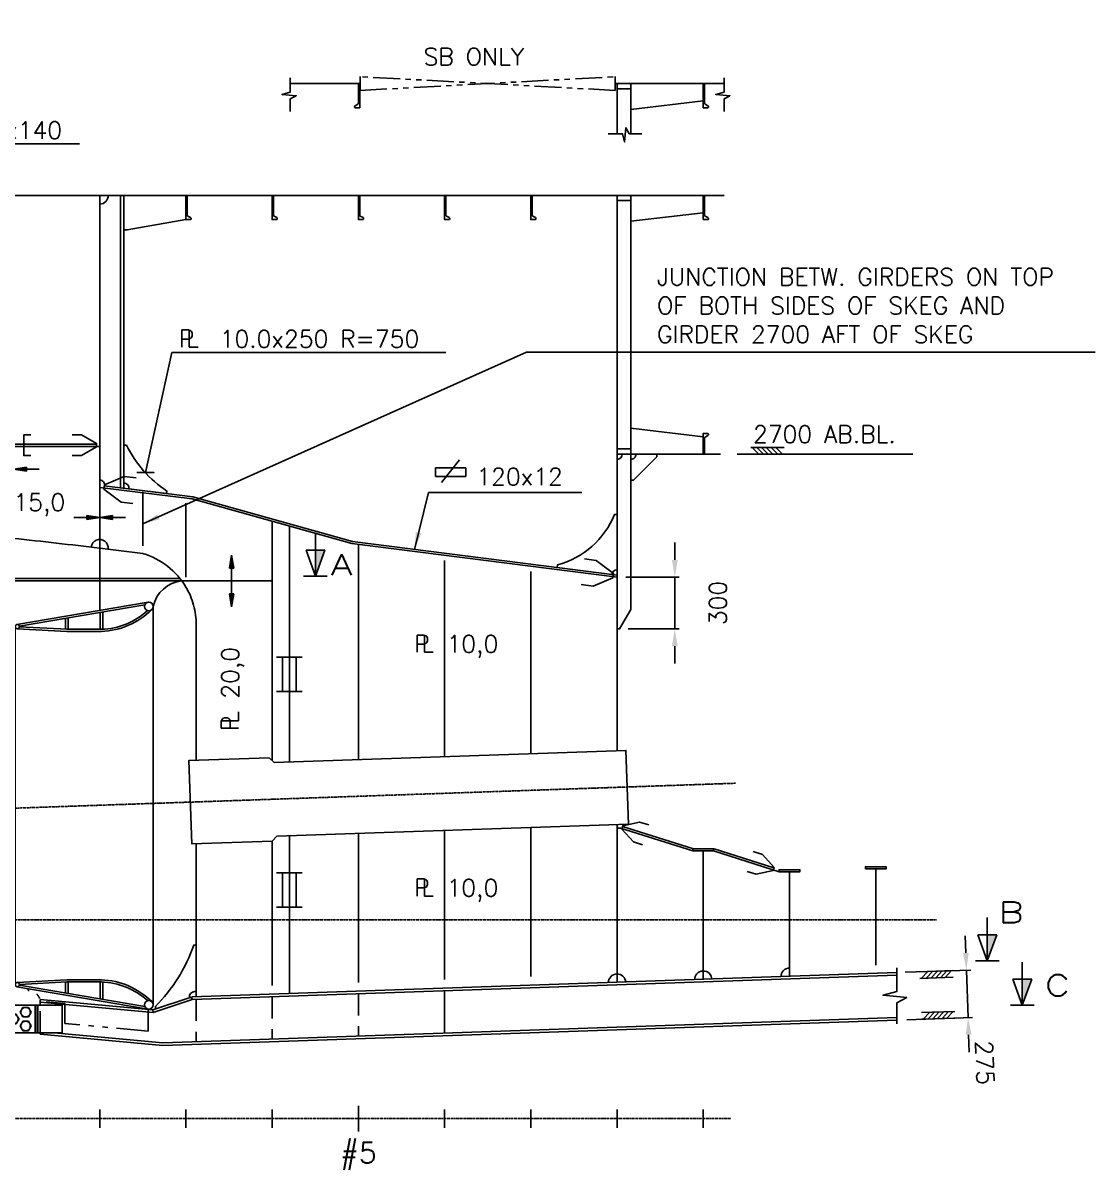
# Model space of a CAD drawing. Extents: x 53504 to 219407, y 25397 to 156081.
# Drawn here: x 122246 to 128463, y 63959 to 70609 of the extents above; entities that cross this region are included whole.
import ezdxf
from ezdxf.enums import TextEntityAlignment as Align

# ---------------------------------------------------------------- set-up
doc = ezdxf.new("R2010")
doc.units = 0
doc.header["$LTSCALE"] = 250
for name, pattern in [('DASHED', [0.75, 0.5, -0.25]), ('PHANTOM', [2.1, 1.25, -0.2, 0.125, -0.2, 0.125, -0.2]), ('PHANTOM2', [1.25, 0.625, -0.125, 0.125, -0.125, 0.125, -0.125])]:
    doc.linetypes.add(name, pattern=pattern)
doc.layers.get('0').update_dxf_attribs({"linetype": 'CONTINUOUS'})
doc.layers.get('DEFPOINTS').update_dxf_attribs({"linetype": 'CONTINUOUS'})
for name, color, linetype in [('3D_VISIBLE', 40, 'CONTINUOUS'), ('A0CO1', 1, 'CONTINUOUS'), ('DIM_SYMB', 3, 'CONTINUOUS'), ('S0CO1', 1, 'CONTINUOUS'), ('S0CO2', 2, 'CONTINUOUS'), ('S0CO3', 3, 'CONTINUOUS'), ('S0CO5', 4, 'CONTINUOUS'), ('S0DA1', 1, 'DASHED'), ('S0DIM', 2, 'CONTINUOUS'), ('S0PH1', 1, 'PHANTOM'), ('S0PH2', 2, 'PHANTOM'), ('S0TX2', 2, 'CONTINUOUS'), ('S0TX4', 4, 'CONTINUOUS')]:
    doc.layers.add(name, color=color, linetype=linetype)
doc.styles.add('ROMANS', font='romans', dxfattribs={"height": 100})
doc.dimstyles.get("Standard").update_dxf_attribs({"dimscale": 50, "dimtxt": 2, "dimasz": 2, "dimexe": 0.5, "dimexo": 1, "dimgap": 1, "dimtad": 1, "dimdsep": 46, "dimtxsty": 'ROMANS', "dimcen": 1.5, "dimclrd": 1, "dimclre": 1, "dimclrt": 2, "dimazin": 2, "dimtfac": 1, "dimtmove": 2, "dimatfit": 3, "dimfxl": 1, "dimtvp": 100, "dimtolj": 1, "dimarcsym": 0})

# ---------------------------------------------------------------- blocks, each defined once
blk = doc.blocks.new('HP140x8')
at = {"color": 0}
blk.add_lwpolyline([(0, 0), (0, -140), (24, -140, 0.767327), (27, -128.8), (10.8, -119.4, -0.267949), (8, -114.7), (8, 0)], format="xyb", close=True, dxfattribs=at)
blk = doc.blocks.new('FLST-2')
at = {"layer": 'S0TX2', "color": 1}
for p, q in [((-256, 101.1), (-256, 151.1)), ((-256, 151.1), (-81, 151.1)), ((-221.6, 65.4), (-117, 197.8)), ((-81, 151.1), (-81, 101.1)), ((-81, 101.1), (-256, 101.1))]:
    blk.add_line(p, q, dxfattribs=at)
at = {"layer": 'S0TX2', "style": 'ROMANS'}
blk.add_attdef('FL.ST', (-20.1, 50), '', height=100, dxfattribs=at)
blk = doc.blocks.new('PLDIM2')
at = {"layer": 'S0TX2', "style": 'ROMANS'}
for s, p in [('P', (-19.2, 0.3)), ('L', (22.8, 0.3))]:
    blk.add_text(s, height=100, dxfattribs=at).set_placement(p)
blk.add_attdef('XX.X', (168.5, -1.5), '', height=100, dxfattribs=at)
blk = doc.blocks.new('KNE150')
at = {"layer": 'S0CO1', "color": 0}
blk.add_lwpolyline([(30, 0), (150, 0), (150, -15), (15, -150), (0, -150), (0, -30, 0.414214)], format="xyb", close=True, dxfattribs=at)
blk = doc.blocks.new('ST10073')
at = {"layer": 'S0CO2'}
for p, q in [((1.49, 4), (-1.49, 4)), ((-0.79, 4), (-0.79, 0)), ((0.79, 4), (0.79, 0)), ((-1.49, 0), (1.49, 0))]:
    blk.add_line(p, q, dxfattribs=at)
blk = doc.blocks.new('ST10005')
at = {"color": 1}
for p, q in [((0, 0), (2, 0.32)), ((0, 0), (2, -0.32)), ((0, 0), (4, 0)), ((2, 0.32), (2, -0.32))]:
    blk.add_line(p, q, dxfattribs=at)
blk.add_solid([(0, 0), (2, 0.32), (0, 0), (2, -0.32)], dxfattribs=at)
blk = doc.blocks.new('DYSE')
at = {"color": 0, "linetype": 'ByBlock'}
for p, q in [((-419.6, 1049.8), (340.8, 1179.6)), ((-405.3, 1040.1), (321.8, 1164.2)), ((370, -1155), (370, 1155)), ((-137.5, 1022.4), (-137.5, 1085.8)), ((-122.5, 1022), (-122.5, 1088.4)), ((62.5, 1022), (62.5, 1120)), ((77.5, 1022.4), (77.5, 1122.5)), ((-430, -1037.5), (-430, 1037.5)), ((-130, 1010), (-418.2, 1025)), ((-129.4, 1022), (-405.1, 1036.4)), ((70, 1022), (-130, 1022)), ((70, 1010), (-130, 1010)), ((-419.6, -1049.8), (340.8, -1179.6)), ((-130, -1010), (-418.2, -1025)), ((-405.3, -1040.1), (321.8, -1164.2)), ((-129.4, -1022), (-405.1, -1036.4)), ((-137.5, -1022.4), (-137.5, -1085.8)), ((70, -1010), (-130, -1010)), ((70, -1022), (-130, -1022)), ((-122.5, -1022), (-122.5, -1088.4)), ((62.5, -1022), (62.5, -1120)), ((77.5, -1022.4), (77.5, -1122.5))]:
    blk.add_line(p, q, dxfattribs=at)
for centre, radius in [((345, 1155), 25), ((-417.5, 1037.5), 12.5), ((-417.5, -1037.5), 12.5), ((345, -1155), 25)]:
    blk.add_circle(centre, radius, dxfattribs=at)
for centre, radius, start, end in [((54.1, 1446.4), 424.7, 272.08024, 312.01726), ((54.1, 1446.4), 436.7, 272.08024, 314.7939), ((54.1, -1446.4), 424.7, 47.98274, 87.91976), ((54.1, -1446.4), 436.7, 45.2061, 87.91976)]:
    blk.add_arc(centre, radius, start, end, dxfattribs=at)
blk = doc.blocks.new('*D123')
at = {"layer": 'DEFPOINTS', "color": 0, "transparency": 16777216}
for p in [(127312.8, 65103.9), (127726.7, 64843.1), (127322.3, 64829.1)]:
    blk.add_point(p, dxfattribs=at)
at = {"layer": 'S0CO2', "color": 1, "lineweight": -2, "transparency": 16777216}
for p, q in [((127713.7, 65217.9), (127710.3, 65317.8)), ((127362.8, 65105.7), (127742.2, 65118.8)), ((127717.2, 65117.9), (127726.7, 64843.1)), ((127372.3, 64830.8), (127751.7, 64843.9)), ((127730.2, 64743.1), (127733.6, 64643.2))]:
    blk.add_line(p, q, dxfattribs=at)
at = {"layer": 'S0CO2', "color": 1, "transparency": 16777216}
for points in [[(127730.4, 65218.4), (127697.1, 65217.3), (127717.2, 65117.9)], [(127746.8, 64743.7), (127713.5, 64742.6), (127726.7, 64843.1)]]:
    blk.add_solid(points, dxfattribs=at)
at = {"layer": 'S0CO2', "color": 2, "transparency": 16777216, "insert": (127823.5, 64581.3), "char_height": 100, "attachment_point": 5, "rotation": 271.98178, "style": 'ROMANS'}
blk.add_mtext('\\A1;275', dxfattribs=at)
blk = doc.blocks.new('LLL')
at = {"layer": 'S0PH2'}
for p, q in [((41.6, 112.8), (41.6, 431.2)), ((110, 300.7), (-26.8, 300.7)), ((41.6, 112.8), (-26.8, 300.7)), ((41.6, 112.8), (110, 300.7)), ((-44.1, 112.8), (127.2, 112.8))]:
    blk.add_line(p, q, dxfattribs=at)
blk.add_solid([(110, 300.7), (41.6, 112.8), (110, 300.7), (41.6, 300.7)], dxfattribs=at)
blk = doc.blocks.new('HP120x8')
at = {"color": 0}
blk.add_lwpolyline([(0, 0), (0, -120), (24, -120, 0.767327), (27, -108.8), (10.5, -99.3, -0.267949), (8, -94.9), (8, 0)], format="xyb", close=True, dxfattribs=at)
blk = doc.blocks.new('*X7')
at = {"color": 0}
for p, q in [((13410.3, 17177.2), (13450.3, 17217.2)), ((13438.6, 17177.2), (13478.6, 17217.2)), ((13466.9, 17177.2), (13506.9, 17217.2)), ((13495.2, 17177.2), (13535.2, 17217.2)), ((13523.5, 17177.2), (13563.5, 17217.2)), ((13551.8, 17177.2), (13591.8, 17217.2))]:
    blk.add_line(p, q, dxfattribs=at)
blk = doc.blocks.new('TYKK')
at = {"layer": 'S0CO1'}
for p, q in [((-2.04, 0.82), (2.04, 0.82)), ((-2.04, 0), (2.04, 0))]:
    blk.add_line(p, q, dxfattribs=at)
at = {"layer": 'S0CO1', "xscale": 0.0204, "yscale": 0.0204, "zscale": 0.0204}
blk.add_blockref('*X7', (-275.41, -350.41), dxfattribs=at)
blk = doc.blocks.new('snip')
at = {"color": 0, "linetype": 'ByBlock'}
for p, q in [((-75, -150.9), (-75, -220.7)), ((75, -150.9), (75, -220.7))]:
    blk.add_line(p, q, dxfattribs=at)
blk.add_lwpolyline([(75, -150.9), (12.5, -42.7), (-12.5, -42.7), (-75, -150.9)], dxfattribs=at)
blk = doc.blocks.new('*D124')
at = {"layer": 'DEFPOINTS', "color": 0, "transparency": 16777216}
for p in [(125691.4, 67396.6), (125706.4, 67096.6), (126026.3, 67096.6)]:
    blk.add_point(p, dxfattribs=at)
at = {"layer": 'S0CO1', "color": 1, "lineweight": -2, "transparency": 16777216}
for p, q in [((126026.3, 67496.6), (126026.3, 67596.6)), ((125741.4, 67396.6), (126051.3, 67396.6)), ((126026.3, 67396.6), (126026.3, 67096.6)), ((125756.4, 67096.6), (126051.3, 67096.6)), ((126026.3, 66996.6), (126026.3, 66896.6))]:
    blk.add_line(p, q, dxfattribs=at)
at = {"layer": 'S0CO1', "color": 1, "transparency": 16777216}
for points in [[(126009.6, 67496.6), (126042.9, 67496.6), (126026.3, 67396.6)], [(126009.6, 66996.6), (126042.9, 66996.6), (126026.3, 67096.6)]]:
    blk.add_solid(points, dxfattribs=at)
at = {"layer": 'S0CO1', "color": 2, "transparency": 16777216, "insert": (126276.3, 67246.6), "char_height": 100, "attachment_point": 5, "rotation": 90, "style": 'ROMANS'}
blk.add_mtext('\\A1;300', dxfattribs=at)
blk = doc.blocks.new('fghfghfgh')
at = {"layer": '3D_VISIBLE'}
for p, q in [((-90, -450), (-90, -460)), ((-90, -460), (90, -460)), ((-57.5, -460.0002), (-57.5, -485)), ((57.5, -485), (57.5, -460)), ((90, -450), (90, -460)), ((-100, -495), (-100, -655)), ((47.506, -495), (-100, -495)), ((90, -485), (-90, -485)), ((-90, -485), (-90, -495)), ((47.5062, -495), (47.5062, -520)), ((47.5062, -495), (50, -495)), ((50, -520), (47.5062, -520)), ((50, -495), (50, -520)), ((50, -495), (416, -495)), ((416, -520), (50, -520)), ((90, -495), (90, -485)), ((100, -520), (100, -630)), ((416, -495), (416, -520)), ((416, -495), (441, -495)), ((416, -630), (416, -520)), ((441, -495), (441, -655)), ((446, -495), (441, -495)), ((446, -655), (446, -495)), ((446, -495), (467, -495)), ((447, -635), (447, -515)), ((467, -495), (625, -495)), ((538.7458, -535), (544.735, -524.6264)), ((548.6338, -517.8736), (544.735, -524.6264)), ((548.6338, -517.8736), (554.6228, -507.5)), ((554.6228, -507.5), (566.6012, -507.5)), ((574.3988, -507.5), (566.6012, -507.5)), ((574.3988, -507.5), (586.3772, -507.5)), ((586.3772, -507.5), (592.3664, -517.8736)), ((592.3664, -517.8736), (596.2652, -524.6264)), ((596.2652, -524.6264), (602.2542, -535)), ((625, -495), (625, -655)), ((630, -495), (625, -495)), ((630, -655), (630, -495)), ((642, -495), (630, -495)), ((642, -495), (642, -655)), ((782, -495), (642, -495)), ((782, -655), (782, -495)), ((468.7458, -575), (474.735, -564.6264)), ((474.735, -585.3734), (468.7458, -575)), ((478.6338, -557.8736), (474.735, -564.6264)), ((474.735, -585.3734), (478.6338, -592.1264)), ((478.6338, -557.8736), (484.6228, -547.5)), ((484.6228, -602.5), (478.6338, -592.1264)), ((484.6228, -547.5), (496.6012, -547.5)), ((504.3988, -547.5), (496.6012, -547.5)), ((504.3988, -547.5), (516.3772, -547.5)), ((516.3772, -547.5), (522.3664, -557.8736)), ((522.3664, -592.1264), (516.3772, -602.5)), ((522.3664, -557.8736), (526.2652, -564.6264)), ((522.3664, -592.1264), (526.2652, -585.3734)), ((526.2652, -564.6264), (532.2542, -575)), ((532.2542, -575), (526.2652, -585.3734)), ((544.735, -545.3734), (538.7458, -535)), ((544.735, -545.3734), (548.6338, -552.1264)), ((548.6338, -597.8736), (544.735, -604.6264)), ((554.6228, -562.5), (548.6338, -552.1264)), ((548.6338, -597.8736), (554.6228, -587.5)), ((566.6012, -562.5), (554.6228, -562.5)), ((554.6228, -587.5), (566.6012, -587.5)), ((566.6012, -562.5), (574.3988, -562.5)), ((574.3988, -587.5), (566.6012, -587.5)), ((586.3772, -562.5), (574.3988, -562.5)), ((574.3988, -587.5), (586.3772, -587.5)), ((592.3664, -552.1264), (586.3772, -562.5)), ((586.3772, -587.5), (592.3664, -597.8736)), ((592.3664, -552.1264), (596.2652, -545.3734)), ((592.3664, -597.8736), (596.2652, -604.6264)), ((602.2542, -535), (596.2652, -545.3734)), ((-100, -655), (47.506, -655)), ((-90, -655), (-90, -665)), ((-90, -665), (90, -665)), ((47.5062, -630), (47.5062, -655)), ((47.5062, -630), (50, -630)), ((50, -655), (47.5062, -655)), ((50, -630), (416, -630)), ((50, -630), (50, -655)), ((416, -655), (50, -655)), ((90, -655), (90, -665)), ((416, -630), (416, -655)), ((441, -655), (416, -655)), ((446, -655), (441, -655)), ((467, -655), (446, -655)), ((625, -655), (467, -655)), ((496.6012, -602.5), (484.6228, -602.5)), ((496.6012, -602.5), (504.3988, -602.5)), ((516.3772, -602.5), (504.3988, -602.5)), ((538.7458, -615), (544.735, -604.6264)), ((544.735, -625.3734), (538.7458, -615)), ((544.735, -625.3734), (548.6338, -632.1264)), ((554.6228, -642.5), (548.6338, -632.1264)), ((566.6012, -642.5), (554.6228, -642.5)), ((566.6012, -642.5), (574.3988, -642.5)), ((586.3772, -642.5), (574.3988, -642.5)), ((592.3664, -632.1264), (586.3772, -642.5)), ((592.3664, -632.1264), (596.2652, -625.3734)), ((596.2652, -604.6264), (602.2542, -615)), ((602.2542, -615), (596.2652, -625.3734)), ((630, -655), (625, -655)), ((642, -655), (630, -655)), ((782, -655), (642, -655))]:
    blk.add_line(p, q, dxfattribs=at)
for centre, radius, start, end in [((467, -515), 20, 90, 180), ((570.5, -535), 27.775, 158.06927, 201.93069), ((570.5, -535), 27.775, 98.069257, 141.93073), ((570.5, -535), 27.775, 38.069288, 81.930743), ((570.5, -535), 27.775, 338.06933, 21.93071), ((500.5, -575), 27.775, 158.06927, 201.93069), ((500.5, -575), 27.775, 98.069257, 141.93073), ((500.5, -575), 27.775, 218.06931, 261.93065), ((500.5, -575), 27.775, 38.069288, 81.930743), ((500.5, -575), 27.775, 278.06935, 321.93067), ((500.5, -575), 27.775, 338.06933, 21.93071), ((570.5, -535), 27.775, 218.06931, 261.93065), ((570.5, -615), 27.775, 98.069257, 141.93073), ((570.5, -535), 27.775, 278.06935, 321.93067), ((570.5, -615), 27.775, 38.069288, 81.930743), ((467, -635), 20, 180, 270), ((570.5, -615), 27.775, 158.06927, 201.93069), ((570.5, -615), 27.775, 218.06931, 261.93065), ((570.5, -615), 27.775, 278.06935, 321.93067), ((570.5, -615), 27.775, 338.06933, 21.93071)]:
    blk.add_arc(centre, radius, start, end, dxfattribs=at)
at = {"layer": 'DIM_SYMB'}
blk.add_line((567.549, -538.323), (567.549, -538.323), dxfattribs=at)
blk.add_line((567.549, -538.323), (567.549, -538.323), dxfattribs=at)

msp = doc.modelspace()

# ---------------------------------------------------------------- linework, layer by layer
at = {"layer": 'S0CO1', "color": 0}
for p, q in [((122251.373, 68166.411), (122673.36, 68166.411)), ((122251.373, 68154.411), (122691.373, 68154.411))]:
    msp.add_line(p, q, dxfattribs=at)
at = {"layer": 'S0CO1', "color": 0, "linetype": 'Continuous'}
for points in [[(123796.771, 70290.42), (123796.771, 70208.164), (123748.811, 70195.161), (123831.098, 70187.452), (123796.771, 70168.686), (123796.771, 70095.181)], [(126311.839, 70290.42), (126311.839, 70208.164), (126263.879, 70195.161), (126346.166, 70187.452), (126311.839, 70168.686), (126311.839, 70095.181)], [(125640.207, 69967.307), (125722.462, 69967.307), (125735.465, 69919.347), (125743.174, 70001.634), (125761.94, 69967.307), (125835.445, 69967.307)], [(127313.82, 65131.52), (127313.82, 64994.427), (127233.886, 64972.756), (127371.031, 64959.907), (127313.82, 64928.63), (127313.82, 64806.123)]]:
    msp.add_lwpolyline(points, dxfattribs=at)
at = {"layer": 'S0CO1', "color": 0}
for points in [[(125771.373, 70258.043), (125771.373, 70108.043), (126191.373, 70158.043)], [(122831.373, 69609.411), (122831.373, 69409.411), (122851.373, 69409.411), (123191.373, 69469.411)], [(125771.373, 69609.411), (125771.373, 69459.411), (126191.373, 69509.411)], [(125771.373, 68109.411), (125771.373, 68259.411), (126191.373, 68209.411)], [(122291.394, 68221.363), (122251.373, 68221.363), (122251.373, 68101.363), (122291.394, 68101.363)], [(125691.373, 67096.643), (125706.373, 67096.643), (125771.373, 67209.227), (125771.373, 68109.411)], [(122903.148, 67971.906), (122833.918, 67980.66), (122718.679, 67932.233), (122715.543, 67907.43), (122815.101, 67831.844), (122884.332, 67823.091)], [(122691.373, 67916.977), (123228.186, 67850.407), (124154.176, 67590.935), (125691.373, 67396.642)], [(122717.864, 67925.784), (123230.556, 67862.205), (124156.561, 67602.729), (125692.878, 67408.548)], [(125483.118, 67353.192), (125552.349, 67344.439), (125667.587, 67392.865), (125670.723, 67417.668), (125571.165, 67493.254), (125501.934, 67502.007)], [(125691.373, 65942.006), (125711.373, 65942.006), (126131.373, 65809.548)], [(125723.153, 65950.874), (126134.982, 65820.993)], [(126251.373, 65809.548), (126631.373, 65688.129)], [(126255.025, 65820.979), (126600.775, 65710.503)]]:
    msp.add_lwpolyline(points, dxfattribs=at)
at = {"layer": 'S0CO1', "color": 0, "flags": 128}
for points in [[(125691.373, 70228.043), (125771.373, 70228.043)], [(125771.373, 69967.68), (125771.373, 70228.043)], [(122811.373, 67914.188), (122811.373, 69609.411)], [(122831.373, 67911.708), (122831.373, 69609.411)], [(125691.373, 69579.411), (125771.373, 69579.411)], [(125771.373, 68139.411), (125771.373, 69579.411)], [(122811.373, 67922.239), (122811.373, 68486.721)], [(122831.373, 67922.239), (122831.373, 68486.721)], [(125691.373, 68139.411), (125771.373, 68139.411)], [(123791.373, 66325.372), (123791.373, 67692.597)], [(123791.373, 64982.077), (123791.373, 65898.125)]]:
    msp.add_lwpolyline(points, dxfattribs=at)
at = {"layer": 'S0CO1', "color": 0}
for points in [[(122831.373, 67941.708, -0.45083009), (122861.145, 67908.016), (123079.472, 67880.941), (123081.318, 67895.827, -0.13453676), (122846.373, 68161.708), (122831.373, 68161.708)], [(125691.373, 67758.738), (125691.373, 67438.738, 0.37785025), (125661.61, 67412.5), (125344.136, 67452.627), (125346.017, 67467.508, 0.23430918), (125676.373, 67758.738)]]:
    msp.add_lwpolyline(points, format="xyb", close=True, dxfattribs=at)
for centre, radius, start, end in [((122691.373, 69609.411), 50, 270, 0), ((125691.373, 68109.411), 30, 270, 0), ((122691.373, 67929.069), 30, 352.9308628, 90), ((122691.373, 67564.521), 50, 353.1783151, 173.2364395), ((126191.373, 65062.979), 50, 1.9644316, 181.9644316), ((126691.373, 65080.129), 50, 90, 181.9644316), ((125691.373, 65045.829), 50, 1.9644316, 181.9644316)]:
    msp.add_arc(centre, radius, start, end, dxfattribs=at)
at = {"layer": 'S0CO2', "color": 0}
for p, q in [((122691.373, 67203.645), (122691.373, 67564.527)), ((123156.648, 67389.411), (120691.373, 67389.411)), ((123691.373, 67374.411), (120691.373, 67374.411)), ((124691.373, 64998.21), (124691.373, 64753.063)), ((122999.255, 64887.666), (122346.373, 64947.67)), ((122346.373, 64914.411), (122346.373, 64947.67)), ((123001.009, 64872.441), (122346.373, 64932.607)), ((123222.16, 64961.769), (122999.255, 64887.666)), ((123222.16, 64961.769), (122999.255, 64887.666)), ((123226.892, 64947.535), (123001.009, 64872.441)), ((123226.892, 64947.535), (123001.373, 64872.563)), ((123226.892, 64947.535), (123222.16, 64961.769)), ((123226.892, 64947.535), (123222.16, 64961.769)), ((123226.373, 64962.526), (123226.892, 64947.535)), ((123226.373, 64962.526), (123226.892, 64947.535)), ((122999.255, 64887.666), (123001.373, 64872.563)), ((122999.255, 64887.666), (123001.373, 64872.563)), ((122346.373, 64746.827), (122346.373, 64754.411))]:
    msp.add_line(p, q, dxfattribs=at)
for points in [[(121853.323, 68154.411), (122251.373, 68154.411), (122251.373, 68166.411), (121853.323, 68166.411)], [(127313.82, 65103.962), (123226.373, 64962.526)], [(123226.892, 64947.535), (127313.82, 65088.953)], [(122427.751, 64754.411), (123057.546, 64696.529), (127313.82, 64843.806)], [(127313.82, 64828.797), (123057.117, 64681.505), (122346.373, 64746.827)]]:
    msp.add_lwpolyline(points, dxfattribs=at)
for points in [[(123717.631, 65895.614), (123690.602, 65866.679), (123225.06, 65850.827), (123208.623, 66333.547), (123673.855, 66349.389), (123702.794, 66322.356), (125742.668, 66391.808), (125757.197, 65965.055)], [(126131.373, 65809.548), (126251.373, 65809.548), (126251.373, 65821.548), (126131.373, 65821.548)], [(127131.373, 65705.278), (127251.373, 65705.278), (127251.373, 65717.278), (127131.373, 65717.278)], [(126631.373, 65688.129), (126751.373, 65688.129), (126751.373, 65700.129), (126631.373, 65700.129)]]:
    msp.add_lwpolyline(points, close=True, dxfattribs=at)
for points in [[(123014.255, 64892.652), (123014.255, 64907.652, 0.11498827), (123236.373, 65263.391), (123251.373, 65263.391)], [(123014.255, 64892.652), (123014.255, 64907.652, 0.11498827), (123236.373, 65263.391), (123251.373, 65263.391)], [(123251.373, 64993.391), (123241.373, 64993.391, 0.46481977), (123211.804, 64958.326)], [(123251.373, 64993.391), (123241.373, 64993.391, 0.46481977), (123211.804, 64958.326)]]:
    msp.add_lwpolyline(points, format="xyb", dxfattribs=at)
msp.add_arc((123186.803, 67185.277), 190.053, 95.6352519, 167.3365181, dxfattribs=at)
at = {"layer": 'S0CO3', "color": 0, "flags": 128}
for points in [[(123191.373, 67395.938), (123191.373, 67824.973)], [(123691.373, 66333.025), (123691.373, 67720.618)], [(124191.373, 66338.991), (124191.373, 67586.234)], [(124691.373, 66356.014), (124691.373, 67493.037)], [(125191.373, 66373.038), (125191.373, 67429.84)], [(124191.373, 65045.918), (124191.373, 65911.743)], [(124691.373, 65063.219), (124691.373, 65928.767)], [(125191.373, 65080.52), (125191.373, 65945.79)], [(123691.373, 65028.616), (123691.373, 65867.504)], [(126191.373, 65062.979), (126191.373, 65809.548)], [(126691.373, 65080.129), (126691.373, 65688.129)], [(127191.373, 65147.308), (127191.373, 65705.278)]]:
    msp.add_lwpolyline(points, dxfattribs=at)
at = {"layer": 'S0CO5', "color": 0, "flags": 128}
msp.add_lwpolyline([(123251.373, 66335.003), (123251.373, 67119.411, 0.066627), (123236.123, 67233.318, 0.067044), (123191.373, 67339.171, 0.190271), (122941.373, 67533.541), (122941.373, 67534.151, 0.00118), (122691.373, 67564.521, 0.001283), (122441.459, 67593.637, 0.001757), (122191.373, 67621.241, 0.001391), (122002.902, 67640.818, 0.001313), (121814.323, 67659.411), (121691.373, 67670.981, 0.003365), (121191.373, 67713.771, 0.00330027), (120714.741, 67748.11, -0.39520862), (120691.373, 67773.057), (120691.373, 70609.411)], format="xyb", dxfattribs=at)
for points in [[(123797.061, 70258.043), (124201.373, 70258.043)], [(125681.373, 70258.043), (126312.129, 70258.043)], [(125691.373, 69967.68), (125691.373, 70258.043)], [(120691.373, 69609.411), (126312.129, 69609.411)], [(122691.373, 67564.527), (122691.373, 69609.411)], [(125691.373, 66390.061), (125691.373, 69609.411)], [(122691.373, 67564.521), (122691.373, 68486.721)], [(125691.373, 68109.411), (126290.886, 68109.411)], [(125691.373, 65045.829), (125691.373, 65962.814)], [(123251.373, 64963.391), (123251.373, 65851.723)]]:
    msp.add_lwpolyline(points, dxfattribs=at)
at = {"layer": 'S0DA1', "color": 0}
for p, q in [((124191.373, 64980.909), (124191.373, 64735.762)), ((122346.373, 64754.411), (122346.373, 64914.411)), ((123251.373, 64948.382), (123251.373, 64703.236)), ((123251.373, 64948.382), (123251.373, 64703.236)), ((123691.373, 64963.607), (123691.373, 64718.461))]:
    msp.add_line(p, q, dxfattribs=at)
at = {"layer": 'S0PH1', "color": 0}
msp.add_line((122941.373, 67890.791), (122941.373, 67533.541), dxfattribs=at)
at = {"layer": 'S0PH1', "color": 0, "ltscale": 0.02}
for p, q in [((126377.366, 66201.576), (121853.47, 66045.021)), ((119086.912, 65409.411), (127543.776, 65409.411)), ((119980.67, 64257.261), (126351.123, 64257.261))]:
    msp.add_line(p, q, dxfattribs=at)
at = {"layer": 'S0PH1', "color": 0, "linetype": 'PHANTOM2'}
msp.add_lwpolyline([(125681.373, 70298.043), (125681.373, 70218.043), (124201.373, 70298.043), (124201.373, 70218.043), (125681.373, 70298.043)], close=True, dxfattribs=at)
at = {"layer": 'S0PH1', "color": 0, "flags": 128}
msp.add_lwpolyline([(122972.166, 64892.298), (122972.166, 64764.629), (122488.373, 64809.093), (122488.373, 64924.577), (122346.83, 64937.586, 0.37892603), (122276.373, 65000.246), (122276.373, 65011.09)], format="xyb", dxfattribs=at)
at = {"layer": 'S0TX2', "color": 0}
for p, q in [((127405.848, 68109.411), (126388.61, 68109.411)), ((122691.373, 64309.761), (122691.373, 64204.761)), ((123191.373, 64309.761), (123191.373, 64204.761)), ((123691.373, 64309.761), (123691.373, 64204.761)), ((124191.373, 64332.261), (124191.373, 64182.261)), ((124691.373, 64309.761), (124691.373, 64204.761)), ((125191.373, 64309.761), (125191.373, 64204.761)), ((125691.373, 64309.761), (125691.373, 64204.761)), ((126191.373, 64309.761), (126191.373, 64204.761))]:
    msp.add_line(p, q, dxfattribs=at)
for points in [[(121031.822, 69570.733), (121131.822, 69570.733), (121081.822, 69570.733), (121235.856, 69908.667), (122573.775, 69908.667)], [(122906.139, 68003.003), (123006.139, 68003.003), (122956.139, 68003.003), (123110.173, 68698.729), (124698.462, 68698.729)]]:
    msp.add_lwpolyline(points, dxfattribs=at)

# ---------------------------------------------------------------- block references
at = {"layer": 'A0CO1', "color": 0}
msp.add_blockref('DYSE', (122631.373, 66071.941), dxfattribs=at)
at = {"layer": 'S0CO1', "color": 0}
for name, p, xscale, yscale, zscale, rotation in [('snip', (122707.49, 68161.363), -0.7999999999992724, 0.7999999999992724, 0.8, 270), ('ST10005', (122191.373, 68022.66), -37.5, 37.5, 37.5, 180), ('ST10005', (122691.373, 67742.312), 37.5, 37.5, 37.5, 180), ('ST10005', (122691.373, 67742.312), -37.5, 37.5, 37.5, 180), ('ST10005', (123456.645, 67524.411), -37.5, 37.5, 37.5, 90), ('ST10005', (123456.645, 67224.411), 37.5, 37.5, 37.5, 90), ('snip', (125688.876, 65955.662), 0.8000000000013296, 0.8000000000013296, 0.8000000000013296, 72.49597603786987), ('snip', (126631.373, 65694.129), 0.7999999999980753, 0.7999999999980753, 0.7999999999980753, 252.2799834967503)]:
    msp.add_blockref(name, p, dxfattribs=dict(at, xscale=xscale, yscale=yscale, zscale=zscale, rotation=rotation))
for name, p in [('KNE150', (125771.373, 68109.411)), ('fghfghfgh', (121691.373, 65409.411))]:
    msp.add_blockref(name, p, dxfattribs=at)
for p, values in [((122023.089, 67781.913), {'XX.X': '15,0'}), ((124534.324, 66960.595), {'XX.X': '10,0'}), ((124534.324, 65546.755), {'XX.X': '10,0'})]:
    msp.add_blockref('PLDIM2', p, dxfattribs=at).add_auto_attribs(values)
for name, p, xscale, yscale, zscale in [('LLL', (123909.205, 67312.334), 0.7999999999999546, 0.7999999999999546, 0.7999999999999546), ('ST10073', (123791.373, 66732.759), 50, 50, 50), ('ST10073', (123791.373, 65483.045), 50, 50, 50), ('LLL', (127805.042, 65082.276), 0.7999999999999546, 0.7999999999999546, 0.7999999999999546), ('LLL', (128007.695, 64824.46), 0.7999999999999546, 0.7999999999999546, 0.7999999999999546)]:
    msp.add_blockref(name, p, dxfattribs=dict(at, xscale=xscale, yscale=yscale, zscale=zscale))
at = {"layer": 'S0CO1', "color": 0, "rotation": 90}
msp.add_blockref('PLDIM2', (123496.766, 66523.378), dxfattribs=at).add_auto_attribs({'XX.X': '20,0'})
at = {"layer": 'S0CO2', "color": 0, "xscale": -1}
msp.add_blockref('HP140x8', (124199.373, 70258.043), dxfattribs=at)
at = {"layer": 'S0CO2', "color": 0}
for p in [(126191.373, 70258.043), (123191.373, 69609.411), (123691.373, 69609.411), (124191.373, 69609.411), (124691.373, 69609.411), (125191.373, 69609.411), (126191.373, 69609.411)]:
    msp.add_blockref('HP140x8', p, dxfattribs=at)
at = {"layer": 'S0CO2', "color": 0, "xscale": -1, "rotation": 180}
msp.add_blockref('HP120x8', (126191.373, 68109.411), dxfattribs=at)
at = {"layer": 'S0TX2', "color": 0}
ref = msp.add_blockref('PLDIM2', (121296.06, 69939.061), dxfattribs=at)
ref.add_attrib('XX.X', '10.0x200x140', (121513.056, 69937.602), dxfattribs={"height": 100, "style": 'ROMANS'})
ref = msp.add_blockref('PLDIM2', (123170.377, 68729.123), dxfattribs=at)
ref.add_attrib('XX.X', '10.0x250 R=750', (123387.373, 68727.664), dxfattribs={"height": 100, "style": 'ROMANS'})
at = {"layer": 'S0TX2', "color": 0, "xscale": -47.25, "yscale": 47.25, "zscale": 47.25}
msp.add_blockref('TYKK', (126563.079, 68109.411), dxfattribs=at)
at = {"layer": 'S0TX2', "color": 0}
msp.add_blockref('FLST-2', (124895.377, 67878.898), dxfattribs=at).add_auto_attribs({'FL.ST': '120x12'})
at = {"layer": 'S0TX2', "color": 0, "xscale": 47.25, "yscale": 47.25, "zscale": 47.25, "rotation": 1.980000000000053}
for p in [(127544.025, 65073.352), (127554.067, 64837.113)]:
    msp.add_blockref('TYKK', p, dxfattribs=at)

# ---------------------------------------------------------------- texts
at = {"layer": 'S0DIM', "color": 0, "style": 'ROMANS'}
msp.add_text('#5', height=120, dxfattribs=at).set_placement((124191.373, 64050.442), align=Align.MIDDLE)
at = {"layer": 'S0TX2', "color": 0, "style": 'ROMANS'}
for s, p in [('SB ONLY', (124569.595, 70363.931)), ('2700 AB.BL.', (126479.958, 68175.118))]:
    msp.add_text(s, height=100, dxfattribs=at).set_placement(p)
at = {"layer": 'S0TX2', "color": 0, "insert": (125923.27, 69187.332), "char_height": 100, "width": 2540.16604, "attachment_point": 1, "style": 'ROMANS'}
msp.add_mtext('JUNCTION BETW. GIRDERS ON TOP OF BOTH SIDES OF SKEG AND GIRDER 2700 AFT OF SKEG', dxfattribs=at)
at = {"layer": 'S0TX4', "color": 0, "style": 'ROMANS', "width": 1.35}
for s, p in [('A', (124030.428, 67408.405)), ('B', (127902.883, 65393.246)), ('C', (128170.016, 64969.69))]:
    msp.add_text(s, height=121.6, dxfattribs=at).set_placement(p)

# ---------------------------------------------------------------- dimensions: what is measured, and where the dimension line sits
at = {"layer": 'S0CO1', "color": 0}
dim = msp.add_linear_dim(base=(126026.275, 67096.643), p1=(125691.373, 67396.642), p2=(125706.373, 67096.643), angle=90, dimstyle='STANDARD', dxfattribs=at)
dim.commit()
dim.dimension.update_dxf_attribs({"geometry": '*D124', "text_midpoint": (126276.275, 67246.643)})
at = {"layer": 'S0CO2', "color": 0}
dim = msp.add_linear_dim(base=(127726.703, 64843.084), p1=(127312.799, 65103.927), p2=(127322.309, 64829.091), angle=271.9817841, dimstyle='STANDARD', dxfattribs=at)
dim.commit()
dim.dimension.update_dxf_attribs({"geometry": '*D123', "text_midpoint": (127823.49, 64581.306), "dimtype": 161})

# ---------------------------------------------------------------- leaders
at = {"layer": 'S0TX2', "color": 0}
for points in [[(122941.373, 67705.615), (125166.16, 68700.711), (128463.123, 68700.711)], [(124516.533, 67557.231), (124598.364, 67887.812), (125486.615, 67887.812)]]:
    msp.add_leader(points, dimstyle='STANDARD', override={"dimgap": 1, "dimtad": 0}, dxfattribs=at)

doc.saveas('drawing.dxf')
